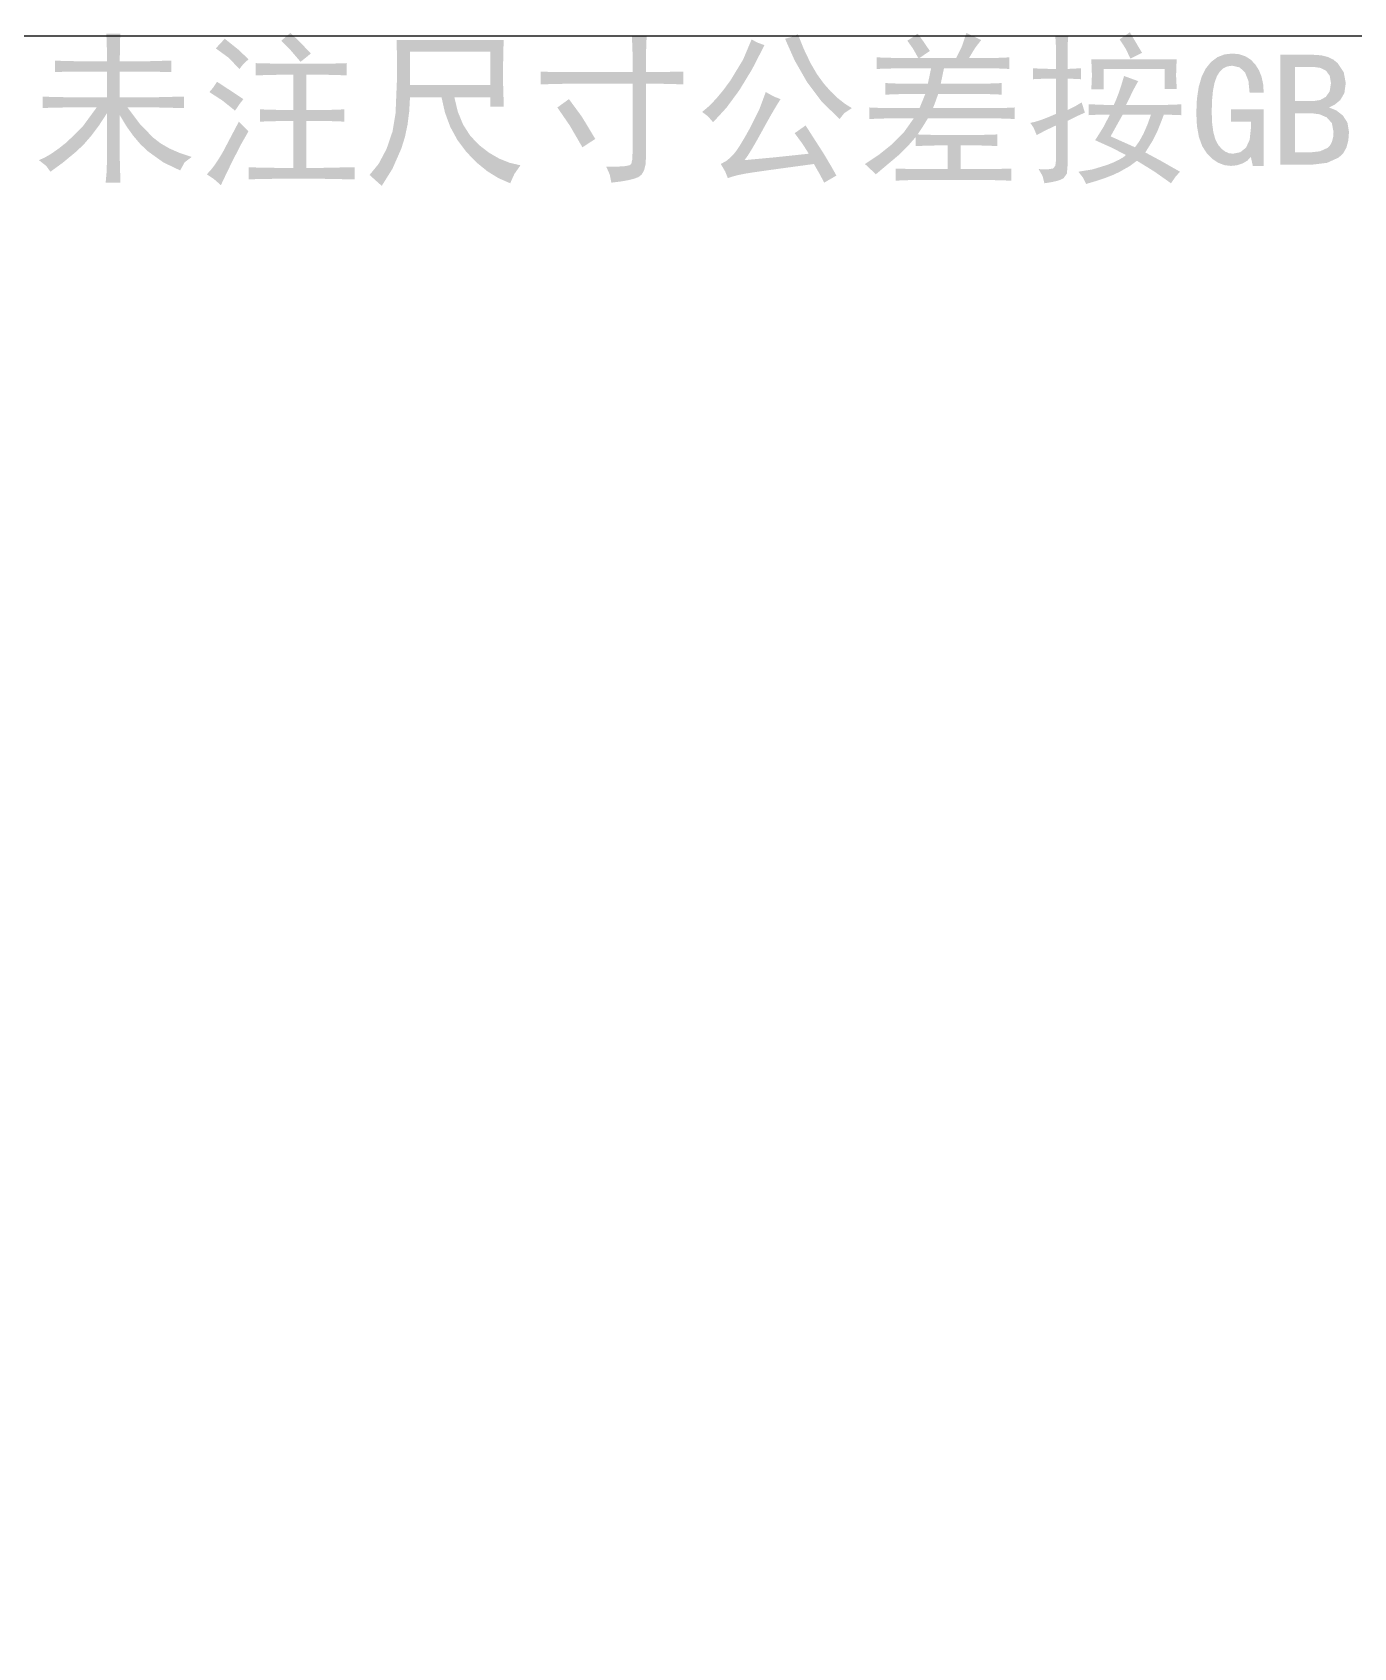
# Model space of a CAD drawing. Extents: x 3 to 591, y 5 to 205.
# Drawn here: x 453.26 to 476.51, y 159.83 to 188.25 of the extents above; entities that cross this region are included whole.
import ezdxf

# ---------------------------------------------------------------- set-up
doc = ezdxf.new("R2010")
doc.units = 0
doc.layers.get('0').update_dxf_attribs({"linetype": 'CONTINUOUS'})
picture_1 = doc.add_image_def('image4.jpg', size_in_pixel=(888, 978))

msp = doc.modelspace()

# ---------------------------------------------------------------- hatches: boundary and pattern name
h = msp.add_hatch(color=7)
h.dxf.hatch_style = 2
h.paths.add_polyline_path([(454.56931, 187.737705), (454.568501, 187.895215), (454.566141, 188.028747), (454.562334, 188.138301), (454.557184, 188.223877), (454.806333, 188.223877), (454.801355, 188.142642), (454.797927, 188.034535), (454.795946, 187.899556), (454.795309, 187.737705), (455.292505, 187.737705), (455.699302, 187.749281), (455.699302, 187.545882), (455.292505, 187.556907), (454.795309, 187.556907), (454.795309, 187.10491), (455.461728, 187.10491), (455.9253, 187.116486), (455.9253, 186.913087), (455.473303, 186.924111), (454.930908, 186.924111), (455.143952, 186.640167), (455.376841, 186.398803), (455.5107, 186.294512), (455.66926, 186.202364), (455.852626, 186.122309), (456.060899, 186.054294), (455.936462, 185.960932), (455.8575, 185.81672), (455.561842, 185.957693), (455.286441, 186.155717), (455.156217, 186.279939), (455.030953, 186.426846), (454.91065, 186.596388), (454.795309, 186.788513), (454.795309, 185.997519), (454.806333, 185.601746), (454.546159, 185.601746), (454.563523, 185.791157), (454.56931, 185.997519), (454.56931, 186.822688), (454.43403, 186.615457), (454.300248, 186.435252), (454.168017, 186.282023), (454.037388, 186.155717), (453.791821, 185.952181), (453.574367, 185.79412), (453.50078, 185.895819), (453.370968, 185.997519), (453.473598, 186.042692), (453.589663, 186.110449), (453.719164, 186.20084), (453.862101, 186.313916), (454.143221, 186.590488), (454.387961, 186.924111), (453.822965, 186.924111), (453.602548, 186.921287), (453.438768, 186.913087), (453.438768, 187.116486), (453.624803, 187.107804), (453.845565, 187.10491), (454.56931, 187.10491), (454.56931, 187.556907), (454.094163, 187.556907), (453.848252, 187.554082), (453.653191, 187.545882), (453.653191, 187.749281), (453.842533, 187.740599), (454.071563, 187.737705)])
h = msp.add_hatch(color=7)
h.paths.add_polyline_path([(458.292611, 187.692506), (458.524053, 187.695399), (458.789808, 187.704081), (458.789808, 187.489107), (458.515302, 187.497789), (458.303636, 187.500683), (458.077638, 187.500683), (458.077638, 186.878912), (458.292611, 186.878912), (458.501453, 186.881806), (458.744608, 186.890487), (458.744608, 186.675513), (458.507241, 186.684195), (458.292611, 186.687089), (458.077638, 186.687089), (458.077638, 185.86192), (458.360411, 185.86192), (458.925407, 185.873495), (458.925407, 185.658521), (458.371435, 185.669546), (457.546817, 185.669546), (457.277824, 185.666927), (457.060094, 185.658521), (457.060094, 185.873495), (457.274655, 185.864814), (457.557841, 185.86192), (457.851639, 185.86192), (457.851639, 186.687089), (457.670841, 186.687089), (457.263493, 186.675513), (457.263493, 186.890487), (457.682416, 186.878912), (457.851639, 186.878912), (457.851639, 187.500683), (457.637216, 187.500683), (457.184669, 187.489107), (457.184669, 187.704081), (457.648241, 187.692506)])
h.paths.add_polyline_path([(457.060094, 186.50629), (456.928767, 186.27602), (456.783384, 185.992006), (456.712992, 185.848234), (456.654744, 185.727768), (456.608588, 185.630556), (456.574473, 185.556546), (456.455755, 185.661208), (456.325875, 185.748921), (456.389971, 185.815704), (456.458305, 185.902847), (456.530979, 186.010455), (456.608098, 186.13863), (456.890871, 186.675513)])
h.paths.add_polyline_path([(456.506674, 187.376108), (456.75224, 187.215222), (456.969695, 187.071286), (456.89907, 186.980749), (456.823072, 186.867888), (456.602448, 187.045654), (456.371075, 187.195309), (456.438874, 187.27434)])
h.paths.add_polyline_path([(456.642273, 188.133478), (456.882189, 187.94131), (457.060094, 187.771881), (456.969626, 187.689681), (456.901895, 187.602106), (456.70146, 187.805436), (456.484074, 187.963703)])
h.paths.add_polyline_path([(457.637216, 188.099302), (457.795415, 188.234901), (457.959057, 188.082421), (458.157013, 187.873304), (457.976214, 187.726681), (457.79514, 187.93821)])
h = msp.add_hatch(color=7)
h.paths.add_polyline_path([(463.818228, 187.545882), (463.818228, 187.88488), (463.806653, 188.189702), (464.066827, 188.189702), (464.055251, 187.88488), (464.055251, 187.545882), (464.258649, 187.545882), (464.710646, 187.556907), (464.710646, 187.330908), (464.270225, 187.342484), (464.055251, 187.342484), (464.055251, 186.054294), (464.046776, 185.921683), (464.021351, 185.818167), (463.978977, 185.743693), (463.919652, 185.698209), (463.83914, 185.668951), (463.733204, 185.643156), (463.601842, 185.620772), (463.445056, 185.601746), (463.416806, 185.746027), (463.354656, 185.884519), (463.539055, 185.883055), (463.673948, 185.890169), (463.759438, 185.905758), (463.795629, 185.929719), (463.81251, 186.006062), (463.818228, 186.122093), (463.818228, 187.342484), (462.687686, 187.342484), (462.201514, 187.330908), (462.201514, 187.556907), (462.37935, 187.548501), (462.597287, 187.545882)])
h.paths.add_polyline_path([(462.69871, 187.071286), (462.927396, 186.760469), (463.162282, 186.370691), (462.936284, 186.223517), (462.712904, 186.607714), (462.495312, 186.924111)])
h = msp.add_hatch(color=7)
h.paths.add_polyline_path([(466.919759, 186.110518), (466.812203, 186.279948), (466.671161, 186.472115), (466.863535, 186.607714), (467.179381, 186.11603), (467.309606, 185.897197), (467.405931, 185.726321), (467.190957, 185.601746), (467.111719, 185.751677), (467.010158, 185.929719), (466.659378, 185.882384), (466.364409, 185.842076), (466.125251, 185.808796), (465.941903, 185.782545), (465.797416, 185.759411), (465.674839, 185.734727), (465.574173, 185.708596), (465.495419, 185.681121), (465.447463, 185.799839), (465.371395, 185.929719), (465.481294, 185.991662), (465.585818, 186.087918), (465.642662, 186.159748), (465.711495, 186.262791), (465.792317, 186.397046), (465.885128, 186.562514), (466.053317, 186.901443), (466.162389, 187.195309), (466.312113, 187.113454), (466.422563, 187.071286), (466.355185, 186.962981), (466.277111, 186.830749), (466.188391, 186.674644), (466.089077, 186.494715), (465.991607, 186.319437), (465.909174, 186.178111), (465.841728, 186.070787), (465.789216, 185.997519), (466.331957, 186.04823)])
h.paths.add_polyline_path([(466.727936, 188.212302), (466.836861, 187.941827), (466.949456, 187.706699), (467.065667, 187.506918), (467.185445, 187.342484), (467.307306, 187.205317), (467.42984, 187.088098), (467.553097, 186.990722), (467.677129, 186.913087), (467.54401, 186.825168), (467.462155, 186.720713), (467.148444, 187.02588), (466.885583, 187.376108), (466.671023, 187.751899), (466.501938, 188.133478), (466.620311, 188.164415)])
h.paths.add_polyline_path([(466.139789, 188.020479), (465.92199, 187.596663), (465.698817, 187.229485), (465.469787, 186.918668), (465.235796, 186.664489), (465.142296, 186.771632), (465.043422, 186.845288), (465.163509, 186.947495), (465.286439, 187.073835), (465.412159, 187.224257), (465.540618, 187.398708), (465.763791, 187.765886), (465.913791, 188.121902), (466.009633, 188.068297)])
h = msp.add_hatch(color=7)
h.dxf.hatch_style = 2
h.paths.add_polyline_path([(469.954041, 188.110878), (469.849034, 187.97521), (469.739067, 187.79448), (470.010265, 187.79448), (470.255969, 187.797099), (470.451237, 187.805505), (470.451237, 187.602106), (470.250388, 187.610788), (470.010265, 187.613682), (469.298646, 187.613682), (469.241871, 187.342484), (469.863642, 187.342484), (470.100802, 187.345102), (470.315638, 187.353508), (470.315638, 187.15011), (470.097908, 187.158791), (469.852066, 187.161685), (469.196671, 187.161685), (469.156984, 187.048342), (469.10572, 186.913087), (470.134839, 186.913087), (470.360562, 186.915705), (470.541636, 186.924111), (470.541636, 186.720713), (470.368968, 186.729395), (470.145864, 186.732289), (469.015321, 186.732289), (468.919341, 186.576432), (468.834523, 186.449515), (469.219271, 186.438491), (469.863642, 186.438491), (470.236263, 186.449515), (470.236263, 186.246117), (469.886241, 186.257692), (469.592444, 186.257692), (469.592444, 185.83932), (470.078064, 185.83932), (470.137285, 185.840035), (470.224825, 185.842145), (470.340684, 185.845599), (470.484861, 185.850344), (470.484861, 185.635921), (470.35412, 185.6409), (470.244669, 185.644327), (470.156509, 185.646308), (470.08964, 185.646946), (468.766723, 185.646946), (468.597156, 185.644327), (468.450326, 185.635921), (468.450326, 185.850344), (468.778299, 185.83932), (469.366445, 185.83932), (469.366445, 186.257692), (469.219271, 186.257692), (468.800898, 186.246117), (468.800898, 186.404315), (468.66654, 186.248873), (468.490013, 186.076894), (468.100304, 185.748921), (467.90793, 185.929719), (468.152118, 186.09095), (468.388038, 186.280292), (468.598465, 186.494921), (468.766723, 186.732289), (468.416701, 186.732289), (468.179059, 186.729395), (467.987305, 186.720713), (467.987305, 186.924111), (468.181884, 186.915705), (468.427726, 186.913087), (468.868698, 186.913087), (468.970122, 187.161685), (468.5975, 187.161685), (468.269527, 187.15011), (468.269527, 187.353508), (468.461419, 187.345102), (468.585924, 187.342484), (469.015321, 187.342484), (469.072096, 187.613682), (468.495525, 187.613682), (468.111328, 187.602106), (468.111328, 187.805505), (468.461901, 187.79448), (468.846098, 187.79448), (468.752598, 187.960947), (468.653724, 188.099302), (468.738542, 188.152908), (468.834523, 188.223877), (468.933328, 188.090828), (469.049497, 187.918504), (468.868698, 187.79448), (469.513069, 187.79448), (469.61463, 188.000428), (469.693867, 188.234901)])
h = msp.add_hatch(color=7)
h.paths.add_polyline_path([(472.716574, 187.387684), (472.626174, 187.223421), (472.578219, 187.123031), (472.502151, 186.969311), (473.16857, 186.969311), (473.335106, 186.972205), (473.473944, 186.980887), (473.473944, 186.788513), (473.16857, 186.800088), (473.117652, 186.66566), (473.055571, 186.511802), (472.967997, 186.335276), (472.841148, 186.133118), (473.134671, 185.974781), (473.451344, 185.79412), (473.372038, 185.703583), (473.293145, 185.590722), (473.001828, 185.796876), (472.693974, 185.986494), (472.565403, 185.891685), (472.383088, 185.788608), (472.268263, 185.735261), (472.132975, 185.682637), (471.977222, 185.630633), (471.801005, 185.579146), (471.744368, 185.689527), (471.665406, 185.79412), (471.915107, 185.835186), (472.168115, 185.912631), (472.28449, 185.959554), (472.378954, 186.004409), (472.451508, 186.047197), (472.502151, 186.087918), (472.242046, 186.220692), (471.959204, 186.348092), (472.097766, 186.568095), (472.219378, 186.800088), (472.012741, 186.797194), (471.846205, 186.788513), (471.846205, 186.980887), (472.140554, 186.969311), (472.287177, 186.969311), (472.328217, 187.060356), (472.371995, 187.175535), (472.418564, 187.314794), (472.467976, 187.478083)])
h.paths.add_polyline_path([(471.269634, 187.88488), (471.266809, 188.03984), (471.258609, 188.167102), (471.484608, 188.167102), (471.475926, 188.042665), (471.473032, 187.895904), (471.473032, 187.602106), (471.710606, 187.613682), (471.710606, 187.421308), (471.473032, 187.432883), (471.473032, 186.878912), (471.6087, 186.946711), (471.72163, 187.014511), (471.778405, 186.833712), (471.645356, 186.77425), (471.473032, 186.687089), (471.473032, 185.896095), (471.46187, 185.762976), (471.405233, 185.681121), (471.35428, 185.654361), (471.280796, 185.63034), (471.184781, 185.60911), (471.066235, 185.590722), (471.03516, 185.715021), (470.964812, 185.83932), (471.129901, 185.836426), (471.218922, 185.850895), (471.256887, 185.895957), (471.269634, 185.986494), (471.269634, 186.607714), (471.083185, 186.520002), (470.930636, 186.438491), (470.874137, 186.571127), (470.817637, 186.652914), (470.901051, 186.671198), (471.004155, 186.703694), (471.126998, 186.750349), (471.269634, 186.811112), (471.269634, 187.432883), (471.049285, 187.429989), (470.862837, 187.421308), (470.862837, 187.613682), (471.038123, 187.605), (471.269634, 187.602106)])
h.paths.add_polyline_path([(473.394569, 187.771881), (473.386162, 187.613406), (473.383544, 187.478083), (473.394569, 187.252085), (473.180146, 187.252085), (473.180146, 187.602106), (472.106378, 187.602106), (472.106378, 187.240509), (471.891404, 187.240509), (471.902429, 187.489107), (471.891404, 187.771881)])
h.paths.add_polyline_path([(472.230953, 186.415891), (472.66035, 186.223517), (472.737236, 186.331512), (472.809936, 186.46364), (472.878398, 186.619849), (472.942572, 186.800088), (472.445376, 186.800088), (472.346433, 186.624733)])
h.paths.add_polyline_path([(472.56995, 188.246477), (472.784373, 187.88488), (472.580975, 187.782905), (472.493332, 187.963566), (472.389152, 188.121902)])
h = msp.add_hatch(color=7)
h.paths.add_polyline_path([(461.552341, 188.110878), (461.543935, 187.929735), (461.541316, 187.726681), (461.541316, 187.308309), (461.552341, 186.935687), (461.315318, 186.935687), (461.315318, 187.10491), (460.682523, 187.10491), (460.743501, 186.848905), (460.836312, 186.623286), (460.960955, 186.428052), (461.117432, 186.263204), (461.291986, 186.128656), (461.471656, 186.02439), (461.656391, 185.95051), (461.846138, 185.907119), (461.738789, 185.754502), (461.66534, 185.590722), (461.460477, 185.680053), (461.264193, 185.80101), (461.076383, 185.9538), (460.896946, 186.13863), (460.73798, 186.349375), (460.611623, 186.580635), (460.517821, 186.832463), (460.456525, 187.10491), (459.902002, 187.10491), (459.888144, 186.853358), (459.858111, 186.618807), (459.811852, 186.40131), (459.749315, 186.200917), (459.592564, 185.844901), (459.404806, 185.545522), (459.305863, 185.633165), (459.190383, 185.737345), (459.349546, 185.931235), (459.489693, 186.195405), (459.594217, 186.501743), (459.647892, 186.822137), (459.676004, 187.500683), (459.673179, 187.828105), (459.664979, 188.110878)])
h.paths.add_polyline_path([(461.315318, 187.319884), (461.315318, 187.90748), (459.902002, 187.90748), (459.902002, 187.319884)])
h = msp.add_hatch(color=7)
h.dxf.hatch_style = 2
h.paths.add_polyline_path([(474.925135, 185.896095), (474.733312, 185.896095), (474.699137, 186.054294), (474.64119, 185.992006), (474.558026, 185.941295), (474.457705, 185.907326), (474.349115, 185.896095), (474.233351, 185.909841), (474.124151, 185.951079), (474.021461, 186.019808), (473.925231, 186.11603), (473.843565, 186.242723), (473.78536, 186.4028), (473.750513, 186.596156), (473.73892, 186.822688), (473.749471, 187.071148), (473.781157, 187.285709), (473.83403, 187.46637), (473.908143, 187.613131), (474.000652, 187.726802), (474.108717, 187.808123), (474.232387, 187.856992), (474.371715, 187.873304), (474.494412, 187.861229), (474.60295, 187.825073), (474.697432, 187.764939), (474.777961, 187.68093), (474.84235, 187.577904), (474.888342, 187.46072), (474.915937, 187.329479), (474.925135, 187.184285), (474.676537, 187.184285), (474.656693, 187.391404), (474.597162, 187.539819), (474.501182, 187.629116), (474.371715, 187.658881), (474.286862, 187.647203), (474.213379, 187.612166), (474.151263, 187.553772), (474.100517, 187.472019), (474.060812, 187.362775), (474.03258, 187.221906), (474.015716, 187.04941), (474.010118, 186.845288), (474.017155, 186.652337), (474.038299, 186.49189), (474.073602, 186.363999), (474.123117, 186.268717), (474.181511, 186.19935), (474.244247, 186.14993), (474.311323, 186.120353), (474.382739, 186.110518), (474.514204, 186.137389), (474.61425, 186.218005), (474.677777, 186.354982), (474.699137, 186.55149), (474.699137, 186.675513), (474.349115, 186.675513), (474.349115, 186.890487), (474.925135, 186.890487)])
h = msp.add_hatch(color=7)
h.paths.add_polyline_path([(476.42574, 186.494715), (476.41438, 186.34363), (476.380333, 186.217867), (476.323653, 186.117529), (476.24439, 186.042718), (476.038098, 185.949701), (475.781369, 185.918695), (475.216373, 185.918695), (475.216373, 187.850704), (475.803969, 187.850704), (475.936157, 187.841506), (476.050776, 187.813911), (476.147824, 187.767919), (476.227302, 187.70353), (476.33348, 187.542575), (476.368965, 187.353508), (476.344711, 187.176981), (476.272502, 187.054198), (476.175075, 186.973652), (476.075167, 186.924111), (476.203738, 186.871953), (476.318253, 186.783), (476.398868, 186.657048)])
h.paths.add_polyline_path([(476.108791, 187.353508), (476.087431, 187.480839), (476.023904, 187.568482), (475.92937, 187.619332), (475.814993, 187.636282), (475.475996, 187.636282), (475.475996, 187.037111), (475.803969, 187.037111), (475.919449, 187.05537), (476.018392, 187.110422), (476.086122, 187.207987)])
h.paths.add_polyline_path([(476.153991, 186.494715), (476.124294, 186.648435), (476.035479, 186.748825), (475.909665, 186.804153), (475.769794, 186.822688), (475.475996, 186.822688), (475.475996, 186.133118), (475.73617, 186.133118), (475.915314, 186.152686), (476.046504, 186.211941), (476.093529, 186.25938), (476.127119, 186.322322), (476.147273, 186.400767)])

# ---------------------------------------------------------------- pictures from other files: only their frames are drawn
image = msp.add_image(picture_1, insert=(438.684166, 45.955679), size_in_units=(128.77776, 142.229562))
image.dxf.flags = 7

doc.saveas('drawing.dxf')
